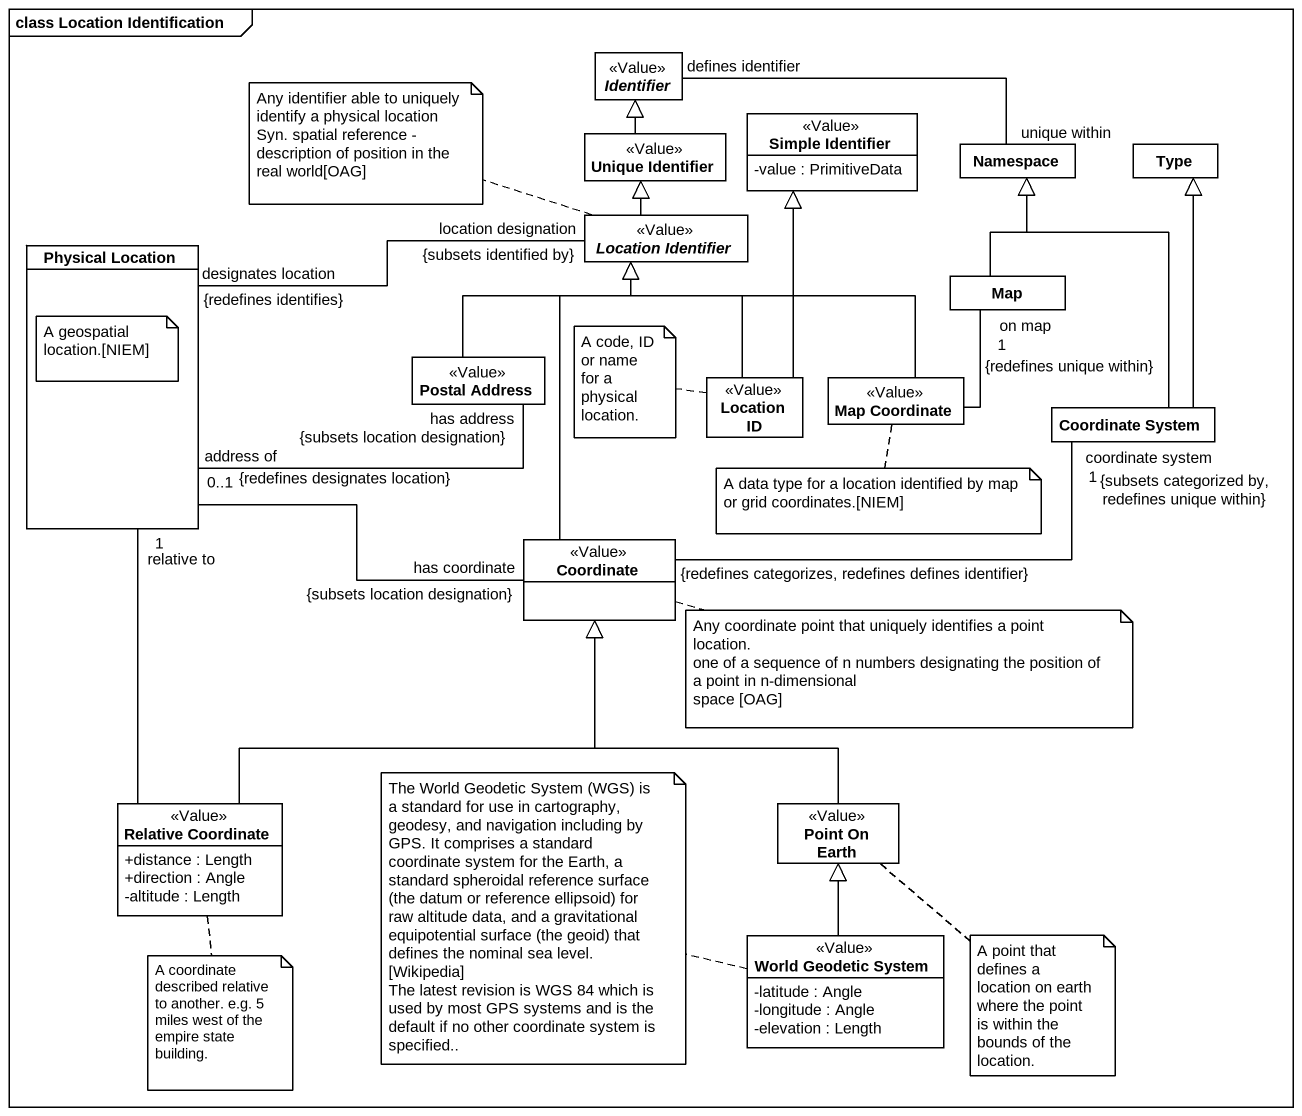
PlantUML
@startuml
mainframe class Location Identification
hide circle
hide empty members
skinparam classAttributeIconSize 0
abstract class Identifier <<Value>>
class "Simple Identifier" as Simple_Identifier <<Value>> {
  -value : PrimitiveData
}
class "Unique Identifier" as Unique_Identifier <<Value>>
class "Namespace" as Namespace_
class Type
class "Physical Location" as Physical_Location
abstract class "Location Identifier" as Location_Identifier <<Value>>
class "Map" as Map_
class "Postal Address" as Postal_Address <<Value>>
class "Location ID" as Location_ID <<Value>>
class "Map Coordinate" as Map_Coordinate <<Value>>
class "Coordinate System" as Coordinate_System
class Coordinate <<Value>>
class "Relative Coordinate" as Relative_Coordinate <<Value>> {
  +distance : Length
  +direction : Angle
  -altitude : Length
}
class "Point On Earth" as Point_On_Earth <<Value>>
class "World Geodetic System" as World_Geodetic_System <<Value>> {
  -latitude : Angle
  -longitude : Angle
  -elevation : Length
}
Identifier "defines identifier" -right- "unique within" Namespace_
Unique_Identifier -up-|> Identifier
Physical_Location "address of\n0..1\n{redefines designates location}" -right- "has address\n{subsets location designation}" Postal_Address
Physical_Location -right- "has coordinate\n{subsets location designation}" Coordinate
Location_Identifier -up-|> Unique_Identifier
Location_Identifier "location designation\n{subsets identified by}" -left- "designates location\n{redefines identifies}" Physical_Location
Map_ -up-|> Namespace_
Postal_Address -up-|> Location_Identifier
Location_ID -up-|> Simple_Identifier
Location_ID -up-|> Location_Identifier
Map_Coordinate -up-|> Location_Identifier
Map_Coordinate -up- "on map\n1\n{redefines unique within}" Map_
Coordinate_System -up-|> Namespace_
Coordinate_System -up-|> Type
Coordinate -up-|> Location_Identifier
Coordinate "{redefines categorizes, redefines defines identifier}" -right- "coordinate system\n1\n{subsets categorized by, redefines unique within}" Coordinate_System
Relative_Coordinate -up- "relative to\n1" Physical_Location
Relative_Coordinate -up-|> Coordinate
Point_On_Earth -up-|> Coordinate
World_Geodetic_System -up-|> Point_On_Earth
note left of Location_Identifier : Any identifier able to uniquely identify a physical location Syn. spatial reference - description of position in the real world[OAG]
note top of Physical_Location : A geospatial location.[NIEM]
note left of Location_ID : A code, ID or name for a physical location.
note bottom of Map_Coordinate : A data type for a location identified by map or grid coordinates.[NIEM]
note right of Coordinate
  Any coordinate point that uniquely identifies a point location.
  one of a sequence of n numbers designating the position of a point in n-dimensional
  space [OAG]
end note
note left of World_Geodetic_System
  The World Geodetic System (WGS) is a standard for use in cartography, geodesy, and navigation including by GPS. It comprises a standard coordinate system for the Earth, a standard spheroidal reference surface (the datum or reference ellipsoid) for raw altitude data, and a gravitational equipotential surface (the geoid) that defines the nominal sea level. [Wikipedia]
  The latest revision is WGS 84 which is used by most GPS systems and is the default if no other coordinate system is specified..
end note
note bottom of Relative_Coordinate : A coordinate described relative to another. e.g. 5 miles west of the empire state building.
note bottom of Point_On_Earth : A point that defines a location on earth where the point is within the bounds of the location.
@enduml
